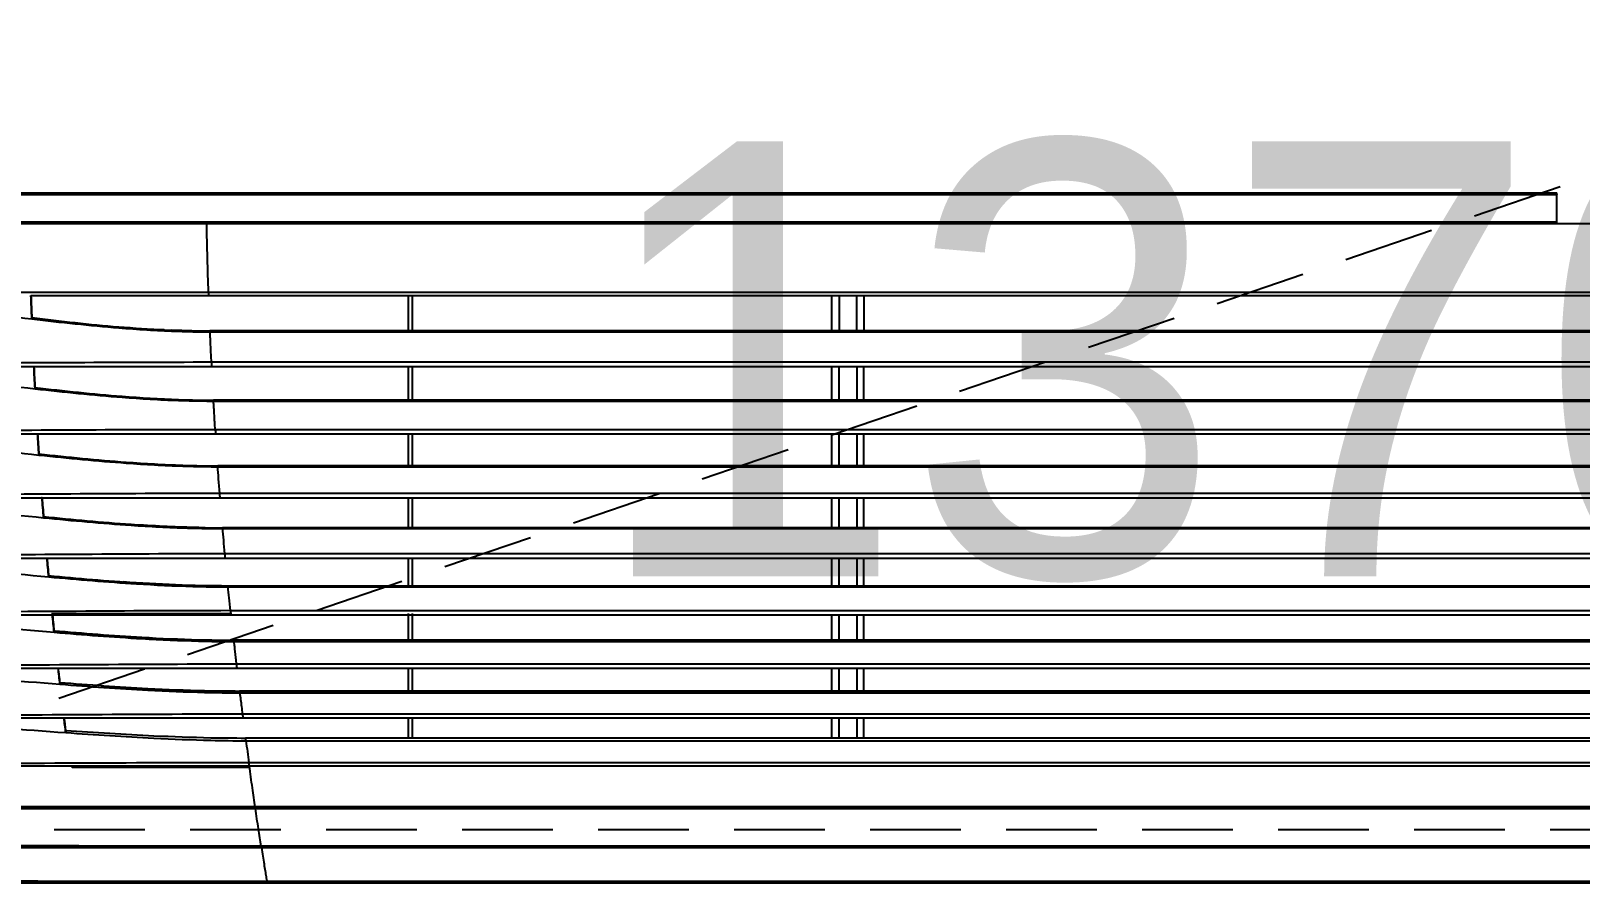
# Model space of a CAD drawing. Header units: inches. Extents: x -63256 to 33689, y -34490 to 100230.
# Drawn here: x -22135.7 to -21708.3, y 2323.6 to 2558.6 of the extents above; entities that cross this region are included whole.
import ezdxf

# ---------------------------------------------------------------- set-up
doc = ezdxf.new("R2010")
doc.units = ezdxf.units.IN
doc.header["$LTSCALE"] = 100
doc.header["$MEASUREMENT"] = 0
doc.linetypes.add('HIDDEN', pattern=[0.375, 0.25, -0.125])
doc.layers.add('3.기호.계단선', color=30, linetype='Continuous')
doc.styles.add('코레일둥고', font='')
doc.styles.get('코레일둥고').set_extended_font_data('Korail Round Gothic Medium')

# ---------------------------------------------------------------- blocks, each defined once
blk = doc.blocks.new('acrjtlf')
at = {"color": 1, "linetype": 'HIDDEN'}
blk.add_line((1570010.6, 1745562.22), (1571303.38, 1746002.87), dxfattribs=at)
at = {"color": 8}
for p, q in [((1570530.2, 1745729.74), (1570530.2, 1745729.7)), ((1571156.08, 1745729.39), (1570157.9, 1745729.39)), ((1571155.57, 1745710.39), (1570158.41, 1745710.39)), ((1570158.41, 1745709.61), (1571155.57, 1745709.61)), ((1570213.55, 1745699.8), (1570213.55, 1745709.61)), ((1570214.53, 1745709.61), (1570214.53, 1745699.8)), ((1570330.32, 1745699.8), (1570330.32, 1745709.61)), ((1570332.28, 1745709.61), (1570332.28, 1745699.8)), ((1570337.18, 1745699.8), (1570337.18, 1745709.61)), ((1570339.13, 1745709.61), (1570339.13, 1745699.8)), ((1571155.17, 1745699.8), (1570158.81, 1745699.8)), ((1570158.82, 1745699.55), (1571155.16, 1745699.55)), ((1571154.77, 1745691.16), (1570159.21, 1745691.16)), ((1570159.27, 1745690.02), (1571154.71, 1745690.02)), ((1570213.55, 1745680.71), (1570213.55, 1745690.02)), ((1570214.53, 1745690.02), (1570214.53, 1745680.71)), ((1570330.32, 1745680.71), (1570330.32, 1745690.02)), ((1570332.28, 1745680.71), (1570332.28, 1745690.02)), ((1570337.18, 1745690.02), (1570337.18, 1745680.71)), ((1570339.13, 1745680.71), (1570339.13, 1745690.02)), ((1571154.21, 1745680.71), (1570159.77, 1745680.71)), ((1570159.78, 1745680.47), (1571154.2, 1745680.47)), ((1571153.72, 1745672.58), (1570160.26, 1745672.58)), ((1570160.34, 1745671.42), (1571153.64, 1745671.42)), ((1570213.55, 1745662.61), (1570213.55, 1745671.42)), ((1570214.53, 1745671.42), (1570214.53, 1745662.61)), ((1570330.32, 1745662.61), (1570330.32, 1745671.42)), ((1570332.28, 1745662.61), (1570332.28, 1745671.42)), ((1570337.18, 1745671.42), (1570337.18, 1745662.61)), ((1570339.13, 1745662.61), (1570339.13, 1745671.42)), ((1571153.04, 1745662.61), (1570160.94, 1745662.61)), ((1570160.96, 1745662.37), (1571153.02, 1745662.37)), ((1571152.47, 1745654.98), (1570161.51, 1745654.98)), ((1570161.61, 1745653.79), (1571152.37, 1745653.79)), ((1570213.55, 1745645.52), (1570213.55, 1745653.79)), ((1570214.53, 1745653.79), (1570214.53, 1745645.52)), ((1570330.32, 1745645.52), (1570330.32, 1745653.79)), ((1570332.28, 1745645.52), (1570332.28, 1745653.79)), ((1570337.18, 1745653.79), (1570337.18, 1745645.52)), ((1570339.13, 1745645.52), (1570339.13, 1745653.79)), ((1571151.69, 1745645.52), (1570162.29, 1745645.52)), ((1570162.31, 1745645.29), (1571151.67, 1745645.29)), ((1571151.06, 1745638.33), (1570162.93, 1745638.33)), ((1570163.03, 1745637.14), (1571150.95, 1745637.14)), ((1570213.55, 1745629.46), (1570213.55, 1745637.15)), ((1570214.53, 1745637.15), (1570214.53, 1745629.46)), ((1570330.32, 1745629.46), (1570330.32, 1745637.14)), ((1570332.28, 1745629.46), (1570332.28, 1745637.14)), ((1570337.18, 1745637.14), (1570337.18, 1745629.46)), ((1570339.13, 1745629.46), (1570339.13, 1745637.14)), ((1571150.21, 1745629.46), (1570163.77, 1745629.46)), ((1570163.79, 1745629.19), (1571150.19, 1745629.19)), ((1571149.52, 1745622.65), (1570164.46, 1745622.65)), ((1570115.33, 1745621.84), (1570164.54, 1745621.84)), ((1570164.58, 1745621.48), (1571149.4, 1745621.48)), ((1570213.55, 1745614.52), (1570213.55, 1745621.84)), ((1570214.53, 1745621.84), (1570214.53, 1745614.52)), ((1570330.32, 1745614.52), (1570330.32, 1745621.48)), ((1570332.28, 1745614.52), (1570332.28, 1745621.48)), ((1570337.18, 1745621.48), (1570337.18, 1745614.52)), ((1570339.13, 1745614.52), (1570339.13, 1745621.48)), ((1571148.65, 1745614.52), (1570165.33, 1745614.52)), ((1570165.38, 1745614.12), (1571148.61, 1745614.12)), ((1571147.9, 1745607.89), (1570166.08, 1745607.89)), ((1570166.21, 1745606.79), (1571147.77, 1745606.79)), ((1570213.55, 1745600.5), (1570213.55, 1745606.79)), ((1570214.53, 1745606.79), (1570214.53, 1745600.5)), ((1570330.32, 1745600.5), (1570330.32, 1745606.79)), ((1570332.28, 1745600.5), (1570332.28, 1745606.79)), ((1570337.18, 1745606.79), (1570337.18, 1745600.5)), ((1570339.13, 1745600.5), (1570339.13, 1745606.79)), ((1571147.02, 1745600.5), (1570166.96, 1745600.5)), ((1570167.03, 1745599.97), (1571146.95, 1745599.97)), ((1571146.22, 1745594.11), (1570167.76, 1745594.11)), ((1570167.89, 1745593.08), (1571146.09, 1745593.08)), ((1570213.55, 1745587.53), (1570213.55, 1745593.08)), ((1570214.53, 1745593.08), (1570214.53, 1745587.53)), ((1570330.32, 1745587.53), (1570330.32, 1745593.08)), ((1570332.28, 1745587.53), (1570332.28, 1745593.08)), ((1570337.18, 1745593.08), (1570337.18, 1745587.53)), ((1570339.13, 1745587.53), (1570339.13, 1745593.08)), ((1571145.37, 1745587.53), (1570168.61, 1745587.53)), ((1570168.72, 1745586.75), (1571145.27, 1745586.75)), ((1571144.45, 1745580.72), (1570169.53, 1745580.72)), ((1570169.65, 1745579.86), (1571144.33, 1745579.86)), ((1571142.7, 1745568.52), (1570171.28, 1745568.52)), ((1570171.34, 1745568.11), (1571142.64, 1745568.11)), ((1571141.05, 1745557.71), (1570172.93, 1745557.71)), ((1570172.99, 1745557.34), (1571140.99, 1745557.34)), ((1571139.48, 1745547.94), (1570174.5, 1745547.94)), ((1570174.5, 1745547.55), (1571139.48, 1745547.55))]:
    blk.add_line(p, q, dxfattribs=at)
at = {"color": 1, "linetype": 'HIDDEN'}
blk.add_lwpolyline([(1571303.38, 1746002.87), (1571303.38, 1745562.22), (1570010.6, 1745562.22), (1570010.6, 1746002.87)], close=True, dxfattribs=at)
at = {"color": 8}
blk.add_ellipse((1570132.94, 1745579.52), major_axis=(0, -0.294), ratio=0.01277, start_param=3.141593, end_param=4.999235, dxfattribs=at)
for points, knots in [([(1569972.37, 1745737.46), (1569977.18, 1745737.46), (1569982.02, 1745737.46), (1569991.69, 1745737.46), (1569996.54, 1745737.46), (1570011.09, 1745737.46), (1570020.82, 1745737.46), (1570050.06, 1745737.46), (1570069.62, 1745737.46), (1570108.75, 1745737.46), (1570128.32, 1745737.46), (1570167.47, 1745737.46), (1570187.04, 1745737.46), (1570284.89, 1745737.46), (1570363.18, 1745737.46), (1570530.2, 1745737.46)], [0, 0, 0, 0, 0.03125, 0.03125, 0.0625, 0.0625, 0.125, 0.125, 0.25, 0.25, 0.375, 0.375, 0.5, 0.5, 1, 1, 1, 1]), ([(1570530.2, 1745737.32), (1570363.19, 1745737.32), (1570284.92, 1745737.32), (1570187.08, 1745737.32), (1570167.51, 1745737.32), (1570128.37, 1745737.32), (1570108.8, 1745737.32), (1570069.68, 1745737.32), (1570050.13, 1745737.32), (1570020.89, 1745737.32), (1570011.15, 1745737.32), (1569996.59, 1745737.32), (1569991.73, 1745737.32), (1569982.06, 1745737.32), (1569977.21, 1745737.32), (1569972.42, 1745737.32)], [0, 0, 0, 0, 0.5, 0.5, 0.625, 0.625, 0.75, 0.75, 0.875, 0.875, 0.9375, 0.9375, 0.96875, 0.96875, 1, 1, 1, 1]), ([(1569972.5, 1745737.91), (1569976.29, 1745737.87), (1569980.11, 1745737.92), (1569987.75, 1745737.92), (1569991.58, 1745737.92), (1570003.08, 1745737.92), (1570010.77, 1745737.92), (1570033.87, 1745737.92), (1570049.31, 1745737.92), (1570080.21, 1745737.92), (1570095.69, 1745737.92), (1570126.63, 1745737.92), (1570142.11, 1745737.91), (1570157.58, 1745737.92)], [0, 0, 0, 0, 0.0625, 0.0625, 0.125, 0.125, 0.25, 0.25, 0.5, 0.5, 0.75, 0.75, 1, 1, 1, 1]), ([(1570156.6, 1745737.52), (1570153.69, 1745737.52), (1570150.78, 1745737.52), (1570128.3, 1745737.52), (1570108.72, 1745737.52), (1570069.59, 1745737.52), (1570050.03, 1745737.52), (1570020.79, 1745737.52), (1570011.06, 1745737.52), (1569996.51, 1745737.52), (1569991.66, 1745737.52), (1569982.19, 1745737.52), (1569977.56, 1745737.52), (1569972.96, 1745737.52)], [0, 0, 0, 0, 0.047401, 0.047401, 0.366063, 0.366063, 0.684724, 0.684724, 0.844055, 0.844055, 0.92372, 0.92372, 1, 1, 1, 1]), ([(1570156.6, 1745737.52), (1570173.29, 1745737.52), (1570189.98, 1745737.52), (1570284.93, 1745737.52), (1570363.2, 1745737.52), (1570530.2, 1745737.52)], [0, 0, 0, 0, 0.175746, 0.175746, 1, 1, 1, 1]), ([(1570157.58, 1745737.92), (1570161.4, 1745737.92), (1570165.23, 1745737.92), (1570176.71, 1745737.92), (1570184.36, 1745737.92), (1570199.67, 1745737.92), (1570207.33, 1745737.92), (1570230.29, 1745737.92), (1570245.6, 1745737.92), (1570268.56, 1745737.92), (1570276.21, 1745737.92), (1570291.52, 1745737.92), (1570299.17, 1745737.92), (1570322.13, 1745737.92), (1570337.44, 1745737.92), (1570360.4, 1745737.92), (1570368.06, 1745737.92), (1570383.37, 1745737.92), (1570391.02, 1745737.92), (1570412.94, 1745737.92), (1570515.93, 1745737.92), (1570530.2, 1745737.92)], [0, 0, 0, 0, 0.040442, 0.040442, 0.121325, 0.121325, 0.202208, 0.202208, 0.363975, 0.363975, 0.444859, 0.444859, 0.525742, 0.525742, 0.687509, 0.687509, 0.768392, 0.768392, 0.849276, 0.849276, 1, 1, 1, 1]), ([(1569972.52, 1745729.93), (1569977.32, 1745729.93), (1569982.16, 1745729.93), (1569991.84, 1745729.93), (1569996.69, 1745729.93), (1570011.26, 1745729.93), (1570020.99, 1745729.93), (1570050.24, 1745729.93), (1570069.79, 1745729.93), (1570108.88, 1745729.93), (1570128.44, 1745729.93), (1570167.57, 1745729.93), (1570187.14, 1745729.93), (1570284.95, 1745729.93), (1570363.21, 1745729.93), (1570530.2, 1745729.93)], [0, 0, 0, 0, 0.03125, 0.03125, 0.0625, 0.0625, 0.125, 0.125, 0.25, 0.25, 0.375, 0.375, 0.5, 0.5, 1, 1, 1, 1]), ([(1570530.2, 1745729.74), (1570363.21, 1745729.74), (1570284.96, 1745729.74), (1570187.15, 1745729.74), (1570167.59, 1745729.74), (1570128.47, 1745729.74), (1570108.9, 1745729.74), (1570069.8, 1745729.74), (1570050.25, 1745729.74), (1570021.02, 1745729.74), (1570011.29, 1745729.74), (1569996.72, 1745729.74), (1569991.87, 1745729.74), (1569982.19, 1745729.74), (1569977.35, 1745729.74), (1569972.56, 1745729.74)], [0, 0, 0, 0, 0.5, 0.5, 0.625, 0.625, 0.75, 0.75, 0.875, 0.875, 0.9375, 0.9375, 0.96875, 0.96875, 1, 1, 1, 1]), ([(1569974.27, 1745729.7), (1569979.06, 1745729.7), (1569983.89, 1745729.7), (1569993.53, 1745729.7), (1569998.36, 1745729.7), (1570012.87, 1745729.7), (1570022.56, 1745729.7), (1570051.7, 1745729.7), (1570071.18, 1745729.7), (1570110.11, 1745729.7), (1570129.59, 1745729.7), (1570168.55, 1745729.7), (1570188.03, 1745729.7), (1570285.43, 1745729.7), (1570363.35, 1745729.7), (1570530, 1745729.7)], [0, 0, 0, 0, 0.03125, 0.03125, 0.0625, 0.0625, 0.125, 0.125, 0.25, 0.25, 0.375, 0.375, 0.5, 0.5, 1, 1, 1, 1]), ([(1570157.91, 1745729.39), (1570155.23, 1745729.39), (1570152.55, 1745729.39), (1570139.59, 1745729.39), (1570129.3, 1745729.39), (1570112.4, 1745729.39), (1570105.78, 1745729.39), (1570092.56, 1745729.39), (1570085.95, 1745729.39), (1570079.34, 1745729.39)], [0, 0, 0, 0, 0.1022, 0.1022, 0.494985, 0.494985, 0.747578, 0.747578, 1, 1, 1, 1]), ([(1570158.41, 1745710.39), (1570145.23, 1745710.39), (1570132.05, 1745710.39), (1570105.69, 1745710.39), (1570092.52, 1745710.39), (1570079.34, 1745710.39)], [0, 0, 0, 0, 0.5, 0.5, 1, 1, 1, 1]), ([(1570109.67, 1745703.39), (1570109.67, 1745703.43), (1570109.67, 1745703.45), (1570109.67, 1745703.47), (1570109.67, 1745703.48), (1570109.67, 1745703.48)], [0, 0, 0, 0, 0.64921, 0.64921, 1, 1, 1, 1]), ([(1570109.67, 1745703.48), (1570117.64, 1745702.51), (1570125.63, 1745701.61), (1570138.82, 1745700.51), (1570143.99, 1745700.18), (1570151.78, 1745699.89), (1570154.37, 1745699.83), (1570157.58, 1745699.81), (1570158.2, 1745699.8), (1570158.81, 1745699.8)], [0, 0, 0, 0, 0.489588, 0.489588, 0.804968, 0.804968, 0.962658, 0.962658, 1, 1, 1, 1]), ([(1570109.68, 1745703.14), (1570117.66, 1745702.19), (1570125.64, 1745701.32), (1570138.83, 1745700.26), (1570144, 1745699.93), (1570151.78, 1745699.65), (1570154.38, 1745699.59), (1570157.59, 1745699.56), (1570158.21, 1745699.55), (1570158.82, 1745699.55)], [0, 0, 0, 0, 0.48935, 0.48935, 0.804749, 0.804749, 0.962448, 0.962448, 1, 1, 1, 1]), ([(1570159.21, 1745691.16), (1570159.14, 1745692.66), (1570158.99, 1745695.74), (1570158.88, 1745698.34), (1570158.82, 1745699.55)], [0, 0, 0, 0, 0.460844, 1, 1, 1, 1]), ([(1570159.21, 1745691.16), (1570145.9, 1745691.16), (1570132.58, 1745691.1), (1570105.96, 1745690.97), (1570092.64, 1745690.9), (1570079.34, 1745690.86)], [0, 0, 0, 0, 0.5, 0.5, 1, 1, 1, 1]), ([(1570159.21, 1745691.15), (1570159.22, 1745691.03), (1570159.23, 1745690.77), (1570159.25, 1745690.38), (1570159.26, 1745690.08), (1570159.26, 1745690.04), (1570159.27, 1745690.02)], [0, 0, 0, 0, 0.250014, 0.500034, 0.750029, 1, 1, 1, 1]), ([(1570110.54, 1745684.2), (1570118.54, 1745683.28), (1570126.54, 1745682.43), (1570139.75, 1745681.39), (1570144.93, 1745681.07), (1570152.73, 1745680.8), (1570155.32, 1745680.74), (1570158.54, 1745680.72), (1570159.15, 1745680.71), (1570159.77, 1745680.71)], [0, 0, 0, 0, 0.489674, 0.489674, 0.805044, 0.805044, 0.962728, 0.962728, 1, 1, 1, 1]), ([(1570110.56, 1745683.87), (1570110.56, 1745683.88), (1570110.56, 1745683.89), (1570110.56, 1745683.92), (1570110.56, 1745683.93), (1570110.56, 1745683.95)], [0, 0, 0, 0, 0.330714, 0.330714, 1, 1, 1, 1]), ([(1570110.56, 1745683.87), (1570118.55, 1745682.97), (1570126.56, 1745682.14), (1570139.76, 1745681.14), (1570144.94, 1745680.83), (1570152.73, 1745680.56), (1570155.33, 1745680.5), (1570158.54, 1745680.48), (1570159.16, 1745680.47), (1570159.78, 1745680.47)], [0, 0, 0, 0, 0.489359, 0.489359, 0.804752, 0.804752, 0.962449, 0.962449, 1, 1, 1, 1]), ([(1570160.26, 1745672.58), (1570160.17, 1745673.98), (1570159.99, 1745676.87), (1570159.85, 1745679.31), (1570159.78, 1745680.47)], [0, 0, 0, 0, 0.456557, 1, 1, 1, 1]), ([(1570160.26, 1745672.58), (1570146.77, 1745672.58), (1570133.28, 1745672.51), (1570106.31, 1745672.37), (1570092.82, 1745672.3), (1570079.34, 1745672.25)], [0, 0, 0, 0, 0.5, 0.5, 1, 1, 1, 1]), ([(1570160.26, 1745672.58), (1570160.27, 1745672.45), (1570160.29, 1745672.2), (1570160.31, 1745671.79), (1570160.33, 1745671.48), (1570160.34, 1745671.44), (1570160.34, 1745671.42)], [0, 0, 0, 0, 0.249929, 0.499996, 0.749769, 1, 1, 1, 1]), ([(1570111.63, 1745665.91), (1570119.65, 1745665.04), (1570127.67, 1745664.23), (1570140.9, 1745663.24), (1570146.09, 1745662.94), (1570153.89, 1745662.68), (1570156.5, 1745662.63), (1570159.71, 1745662.61), (1570160.33, 1745662.61), (1570160.94, 1745662.6)], [0, 0, 0, 0, 0.489761, 0.489761, 0.805115, 0.805115, 0.962792, 0.962792, 1, 1, 1, 1]), ([(1570111.65, 1745665.67), (1570111.65, 1745665.65), (1570111.65, 1745665.63), (1570111.66, 1745665.6), (1570111.66, 1745665.6), (1570111.66, 1745665.59)], [0, 0, 0, 0, 0.680041, 0.680041, 1, 1, 1, 1]), ([(1570111.65, 1745665.58), (1570119.67, 1745664.73), (1570127.69, 1745663.95), (1570140.91, 1745663), (1570146.1, 1745662.71), (1570153.9, 1745662.46), (1570156.5, 1745662.4), (1570159.72, 1745662.37), (1570160.34, 1745662.37), (1570160.96, 1745662.37)], [0, 0, 0, 0, 0.489376, 0.489376, 0.804759, 0.804759, 0.96245, 0.96245, 1, 1, 1, 1]), ([(1570161.51, 1745654.98), (1570147.82, 1745654.98), (1570134.12, 1745654.91), (1570106.72, 1745654.75), (1570093.03, 1745654.67), (1570079.34, 1745654.62)], [0, 0, 0, 0, 0.5, 0.5, 1, 1, 1, 1]), ([(1570161.6, 1745653.87), (1570161.6, 1745653.93), (1570161.59, 1745654.04), (1570161.56, 1745654.34), (1570161.54, 1745654.68), (1570161.52, 1745654.88), (1570161.51, 1745654.98)], [0, 0, 0, 0, 0.254278, 0.499522, 0.749842, 1, 1, 1, 1]), ([(1570161.6, 1745653.87), (1570161.6, 1745653.84), (1570161.61, 1745653.8), (1570161.61, 1745653.79), (1570161.61, 1745653.79)], [0, 0, 0, 0, 0.504273, 1, 1, 1, 1]), ([(1570112.9, 1745648.62), (1570120.94, 1745647.81), (1570128.97, 1745647.05), (1570142.23, 1745646.12), (1570147.43, 1745645.84), (1570155.24, 1745645.6), (1570157.84, 1745645.55), (1570161.06, 1745645.53), (1570161.67, 1745645.52), (1570162.29, 1745645.52)], [0, 0, 0, 0, 0.489855, 0.489855, 0.805193, 0.805193, 0.962862, 0.962862, 1, 1, 1, 1]), ([(1570112.93, 1745648.3), (1570120.96, 1745647.5), (1570128.99, 1745646.77), (1570142.24, 1745645.88), (1570147.44, 1745645.61), (1570155.24, 1745645.37), (1570157.84, 1745645.32), (1570161.07, 1745645.29), (1570161.69, 1745645.29), (1570162.31, 1745645.28)], [0, 0, 0, 0, 0.489392, 0.489392, 0.804765, 0.804765, 0.962452, 0.962452, 1, 1, 1, 1]), ([(1570162.93, 1745638.33), (1570148.99, 1745638.33), (1570135.06, 1745638.25), (1570107.19, 1745638.08), (1570093.26, 1745638), (1570079.34, 1745637.95)], [0, 0, 0, 0, 0.5, 0.5, 1, 1, 1, 1]), ([(1570163.03, 1745637.17), (1570163.03, 1745637.21), (1570163.02, 1745637.3), (1570162.99, 1745637.61), (1570162.96, 1745637.99), (1570162.94, 1745638.22), (1570162.93, 1745638.33)], [0, 0, 0, 0, 0.232529, 0.49982, 0.749588, 1, 1, 1, 1]), ([(1570079.34, 1745635.32), (1570079.48, 1745635.31), (1570091.17, 1745634.31), (1570102.82, 1745633.06), (1570114.34, 1745631.99)], [0, 0, 0, 0, 0.011752, 1, 1, 1, 1]), ([(1570114.31, 1745632.34), (1570122.36, 1745631.58), (1570130.42, 1745630.87), (1570143.69, 1745630.01), (1570148.9, 1745629.75), (1570157.33, 1745629.51), (1570160.55, 1745629.48), (1570163.77, 1745629.47)], [0, 0, 0, 0, 0.489986, 0.489986, 0.805318, 0.805318, 1, 1, 1, 1]), ([(1570114.34, 1745631.99), (1570122.38, 1745631.25), (1570130.43, 1745630.57), (1570143.7, 1745629.74), (1570148.9, 1745629.49), (1570157.34, 1745629.25), (1570160.57, 1745629.21), (1570163.79, 1745629.2)], [0, 0, 0, 0, 0.489398, 0.489398, 0.804775, 0.804775, 1, 1, 1, 1]), ([(1570164.46, 1745622.66), (1570150.27, 1745622.66), (1570136.08, 1745622.57), (1570107.7, 1745622.38), (1570093.51, 1745622.3), (1570079.34, 1745622.25)], [0, 0, 0, 0, 0.5, 0.5, 1, 1, 1, 1]), ([(1570164.46, 1745622.65), (1570164.47, 1745622.58), (1570164.47, 1745622.49), (1570164.49, 1745622.32), (1570164.5, 1745622.23), (1570164.52, 1745622.06), (1570164.53, 1745621.97), (1570164.55, 1745621.81), (1570164.55, 1745621.74), (1570164.57, 1745621.62), (1570164.57, 1745621.57), (1570164.58, 1745621.51), (1570164.58, 1745621.48), (1570164.58, 1745621.48), (1570164.58, 1745621.48), (1570164.58, 1745621.48)], [0, 0, 0, 0, 0.161779, 0.161779, 0.323539, 0.323539, 0.485543, 0.485543, 0.647325, 0.647325, 0.808403, 0.808403, 0.968605, 0.968605, 1, 1, 1, 1]), ([(1570079.34, 1745619.9), (1570079.96, 1745619.85), (1570092.15, 1745618.89), (1570104.3, 1745617.69), (1570115.85, 1745616.71)], [0, 0, 0, 0, 0.050839, 1, 1, 1, 1]), ([(1570115.85, 1745616.71), (1570115.84, 1745616.78), (1570115.84, 1745616.85), (1570115.83, 1745616.96), (1570115.82, 1745617.01), (1570115.81, 1745617.09), (1570115.81, 1745617.11), (1570115.81, 1745617.13), (1570115.81, 1745617.13), (1570115.81, 1745617.13)], [0, 0, 0, 0, 0.292408, 0.292408, 0.584321, 0.584321, 0.875326, 0.875326, 1, 1, 1, 1]), ([(1570115.81, 1745617.13), (1570123.88, 1745616.44), (1570131.96, 1745615.8), (1570145.26, 1745615.02), (1570150.47, 1745614.79), (1570158.9, 1745614.57), (1570162.12, 1745614.54), (1570165.33, 1745614.53)], [0, 0, 0, 0, 0.490319, 0.490319, 0.805668, 0.805668, 1, 1, 1, 1]), ([(1570115.85, 1745616.71), (1570123.91, 1745616.02), (1570131.97, 1745615.4), (1570145.26, 1745614.64), (1570150.47, 1745614.41), (1570158.91, 1745614.18), (1570162.15, 1745614.15), (1570165.37, 1745614.13)], [0, 0, 0, 0, 0.48933, 0.48933, 0.804745, 0.804745, 1, 1, 1, 1]), ([(1570165.33, 1745614.52), (1570165.33, 1745614.51), (1570165.34, 1745614.47), (1570165.36, 1745614.24), (1570165.38, 1745614.12)], [0, 0, 0, 0, 0.483788, 1, 1, 1, 1]), ([(1570165.38, 1745614.12), (1570165.43, 1745613.66), (1570165.53, 1745612.74), (1570165.7, 1745611.23), (1570165.88, 1745609.61), (1570166.02, 1745608.47), (1570166.08, 1745607.89)], [0, 0, 0, 0, 0.241051, 0.488063, 0.741044, 1, 1, 1, 1]), ([(1570166.08, 1745607.89), (1570151.62, 1745607.89), (1570137.16, 1745607.79), (1570108.24, 1745607.62), (1570093.79, 1745607.55), (1570079.34, 1745607.51)], [0, 0, 0, 0, 0.5, 0.5, 1, 1, 1, 1]), ([(1570166.08, 1745607.89), (1570166.1, 1745607.76), (1570166.13, 1745607.51), (1570166.17, 1745607.12), (1570166.2, 1745606.84), (1570166.21, 1745606.81), (1570166.21, 1745606.79)], [0, 0, 0, 0, 0.250088, 0.4998, 0.761612, 1, 1, 1, 1]), ([(1570079.34, 1745605.42), (1570080.47, 1745605.34), (1570093.18, 1745604.43), (1570105.87, 1745603.28), (1570117.43, 1745602.37)], [0, 0, 0, 0, 0.088816, 1, 1, 1, 1]), ([(1570117.43, 1745602.37), (1570117.42, 1745602.45), (1570117.42, 1745602.52), (1570117.4, 1745602.64), (1570117.4, 1745602.7), (1570117.39, 1745602.79), (1570117.38, 1745602.82), (1570117.38, 1745602.84), (1570117.38, 1745602.85), (1570117.38, 1745602.86), (1570117.38, 1745602.86), (1570117.38, 1745602.86)], [0, 0, 0, 0, 0.27156, 0.27156, 0.542657, 0.542657, 0.808337, 0.808337, 0.89096, 0.89096, 1, 1, 1, 1]), ([(1570117.38, 1745602.86), (1570125.47, 1745602.23), (1570133.56, 1745601.65), (1570146.89, 1745600.95), (1570152.1, 1745600.74), (1570160.54, 1745600.54), (1570163.75, 1745600.51), (1570166.96, 1745600.5)], [0, 0, 0, 0, 0.490691, 0.490691, 0.806056, 0.806056, 1, 1, 1, 1]), ([(1570117.43, 1745602.37), (1570125.5, 1745601.74), (1570133.58, 1745601.16), (1570146.89, 1745600.46), (1570152.1, 1745600.25), (1570160.56, 1745600.04), (1570163.79, 1745600), (1570167.03, 1745599.97)], [0, 0, 0, 0, 0.489343, 0.489343, 0.804748, 0.804748, 1, 1, 1, 1]), ([(1570166.96, 1745600.5), (1570166.97, 1745600.47), (1570166.97, 1745600.42), (1570167.01, 1745600.13), (1570167.03, 1745599.97)], [0, 0, 0, 0, 0.477722, 1, 1, 1, 1]), ([(1570167.03, 1745599.97), (1570167.1, 1745599.38), (1570167.25, 1745598.17), (1570167.49, 1745596.21), (1570167.67, 1745594.82), (1570167.76, 1745594.11)], [0, 0, 0, 0, 0.320565, 0.653894, 1, 1, 1, 1]), ([(1570167.76, 1745594.11), (1570153.02, 1745594.11), (1570138.28, 1745594.01), (1570108.8, 1745593.85), (1570094.07, 1745593.78), (1570079.34, 1745593.75)], [0, 0, 0, 0, 0.5, 0.5, 1, 1, 1, 1]), ([(1570167.76, 1745594.11), (1570167.78, 1745593.98), (1570167.81, 1745593.74), (1570167.85, 1745593.38), (1570167.88, 1745593.13), (1570167.89, 1745593.1), (1570167.89, 1745593.08)], [0, 0, 0, 0, 0.25007, 0.499602, 0.760386, 1, 1, 1, 1]), ([(1570079.34, 1745591.91), (1570081, 1745591.81), (1570094.24, 1745590.95), (1570107.47, 1745589.86), (1570119.05, 1745589.03)], [0, 0, 0, 0, 0.124687, 1, 1, 1, 1]), ([(1570118.98, 1745589.61), (1570118.98, 1745589.61), (1570118.98, 1745589.6), (1570118.99, 1745589.55), (1570118.99, 1745589.51), (1570119, 1745589.42), (1570119.01, 1745589.36), (1570119.02, 1745589.23), (1570119.03, 1745589.16), (1570119.04, 1745589.07), (1570119.05, 1745589.05), (1570119.05, 1745589.03)], [0, 0, 0, 0, 0.231752, 0.231752, 0.464199, 0.464199, 0.698225, 0.698225, 0.936242, 0.936242, 1, 1, 1, 1]), ([(1570118.98, 1745589.61), (1570127.09, 1745589.06), (1570135.21, 1745588.55), (1570148.56, 1745587.93), (1570153.78, 1745587.74), (1570162.21, 1745587.56), (1570165.41, 1745587.54), (1570168.61, 1745587.53)], [0, 0, 0, 0, 0.491378, 0.491378, 0.806794, 0.806794, 1, 1, 1, 1]), ([(1570119.05, 1745589.03), (1570127.13, 1745588.44), (1570135.22, 1745587.9), (1570148.55, 1745587.25), (1570153.77, 1745587.04), (1570162.24, 1745586.83), (1570165.48, 1745586.79), (1570168.72, 1745586.76)], [0, 0, 0, 0, 0.489397, 0.489397, 0.804764, 0.804764, 1, 1, 1, 1]), ([(1570168.72, 1745586.76), (1570168.69, 1745586.92), (1570168.66, 1745587.23), (1570168.62, 1745587.49), (1570168.62, 1745587.52), (1570168.61, 1745587.53)], [0, 0, 0, 0, 0.381964, 0.724082, 1, 1, 1, 1]), ([(1570169.53, 1745580.72), (1570154.5, 1745580.72), (1570139.47, 1745580.65), (1570109.4, 1745580.53), (1570094.37, 1745580.49), (1570079.34, 1745580.47)], [0, 0, 0, 0, 0.5, 0.5, 1, 1, 1, 1]), ([(1570169.65, 1745579.86), (1570169.65, 1745579.87), (1570169.65, 1745579.88), (1570169.62, 1745580.04), (1570169.59, 1745580.33), (1570169.55, 1745580.58), (1570169.53, 1745580.72)], [0, 0, 0, 0, 0.189042, 0.418713, 0.689069, 1, 1, 1, 1]), ([(1570171.28, 1745568.52), (1570171.03, 1745570.18), (1570170.49, 1745573.87), (1570169.94, 1745577.82), (1570169.65, 1745579.86)], [0, 0, 0, 0, 0.480123, 1, 1, 1, 1]), ([(1570120.81, 1745579.43), (1570120.81, 1745579.47), (1570120.81, 1745579.5), (1570120.81, 1745579.57), (1570120.81, 1745579.6), (1570120.81, 1745579.66), (1570120.81, 1745579.69), (1570120.81, 1745579.74), (1570120.81, 1745579.76), (1570120.81, 1745579.79), (1570120.81, 1745579.8), (1570120.81, 1745579.81), (1570120.81, 1745579.81), (1570120.81, 1745579.81)], [0, 0, 0, 0, 0.181942, 0.181942, 0.363884, 0.363884, 0.545829, 0.545829, 0.727793, 0.727793, 0.909786, 0.909786, 1, 1, 1, 1]), ([(1570132.94, 1745579.43), (1570132.74, 1745579.43), (1570132.55, 1745579.43), (1570131.57, 1745579.43), (1570130.78, 1745579.43), (1570126.94, 1745579.43), (1570123.88, 1745579.43), (1570120.81, 1745579.43)], [0, 0, 0, 0, 0.048447, 0.048447, 0.242234, 0.242234, 1, 1, 1, 1]), ([(1570132.94, 1745579.81), (1570133.53, 1745579.81), (1570134.12, 1745579.81), (1570137.05, 1745579.81), (1570139.4, 1745579.81), (1570151.01, 1745579.81), (1570160.26, 1745579.81), (1570169.52, 1745579.81)], [0, 0, 0, 0, 0.048191, 0.048191, 0.240955, 0.240955, 1, 1, 1, 1]), ([(1570169.52, 1745579.43), (1570169.52, 1745579.43), (1570169.52, 1745579.43), (1570160.26, 1745579.43), (1570151.01, 1745579.43), (1570139.4, 1745579.43), (1570137.05, 1745579.43), (1570134.11, 1745579.43), (1570133.53, 1745579.43), (1570132.94, 1745579.43)], [0, 0, 0, 0, 0.000002, 0.000002, 0.759042, 0.759042, 0.951808, 0.951808, 1, 1, 1, 1]), ([(1570171.28, 1745568.52), (1570161.48, 1745568.52), (1570151.68, 1745568.53), (1570131.91, 1745568.55), (1570121.95, 1745568.56), (1570101.79, 1745568.6), (1570091.6, 1745568.62), (1570080.72, 1745568.64), (1570080.03, 1745568.64), (1570079.35, 1745568.64)], [0, 0, 0, 0, 0.319811, 0.319811, 0.644923, 0.644923, 0.97758, 0.97758, 1, 1, 1, 1]), ([(1570079.35, 1745568.11), (1570080.04, 1745568.11), (1570080.73, 1745568.11), (1570091.62, 1745568.11), (1570101.81, 1745568.11), (1570121.96, 1745568.11), (1570131.92, 1745568.11), (1570151.7, 1745568.11), (1570161.52, 1745568.11), (1570171.34, 1745568.11)], [0, 0, 0, 0, 0.022631, 0.022631, 0.354983, 0.354983, 0.679805, 0.679805, 1, 1, 1, 1]), ([(1570171.28, 1745568.52), (1570171.3, 1745568.4), (1570171.33, 1745568.17), (1570171.34, 1745568.13), (1570171.34, 1745568.11)], [0, 0, 0, 0, 0.499705, 1, 1, 1, 1]), ([(1570172.93, 1745557.71), (1570172.69, 1745559.21), (1570172.17, 1745562.57), (1570171.62, 1745566.2), (1570171.34, 1745568.11)], [0, 0, 0, 0, 0.480138, 1, 1, 1, 1]), ([(1570172.93, 1745557.71), (1570169.29, 1745557.71), (1570165.66, 1745557.71), (1570145.87, 1745557.72), (1570129.72, 1745557.74), (1570105.49, 1745557.78), (1570097.42, 1745557.79), (1570086.01, 1745557.81), (1570082.68, 1745557.81), (1570079.35, 1745557.82)], [0, 0, 0, 0, 0.116518, 0.116518, 0.634308, 0.634308, 0.893201, 0.893201, 1, 1, 1, 1]), ([(1570079.35, 1745557.34), (1570082.68, 1745557.34), (1570086.02, 1745557.34), (1570097.43, 1745557.34), (1570105.5, 1745557.34), (1570129.72, 1745557.34), (1570145.88, 1745557.34), (1570165.68, 1745557.34), (1570169.33, 1745557.34), (1570172.99, 1745557.34)], [0, 0, 0, 0, 0.106844, 0.106844, 0.365542, 0.365542, 0.882945, 0.882945, 1, 1, 1, 1]), ([(1570172.99, 1745557.34), (1570173.11, 1745556.53), (1570173.36, 1745554.99), (1570173.7, 1745552.85), (1570174, 1745550.97), (1570174.27, 1745549.35), (1570174.43, 1745548.39), (1570174.5, 1745547.94)], [0, 0, 0, 0, 0.23904, 0.458562, 0.658562, 0.839041, 1, 1, 1, 1]), ([(1570174.5, 1745547.94), (1570166.2, 1745547.94), (1570157.9, 1745547.94), (1570133.92, 1745547.97), (1570118.24, 1745548), (1570094.82, 1745548.03), (1570087.09, 1745548.04), (1570079.35, 1745548.05)], [0, 0, 0, 0, 0.261714, 0.261714, 0.756054, 0.756054, 1, 1, 1, 1]), ([(1570079.35, 1745547.55), (1570087.09, 1745547.55), (1570094.82, 1745547.55), (1570118.24, 1745547.55), (1570133.92, 1745547.55), (1570157.9, 1745547.55), (1570166.2, 1745547.55), (1570174.5, 1745547.55)], [0, 0, 0, 0, 0.243953, 0.243953, 0.738293, 0.738293, 1, 1, 1, 1])]:
    blk.add_open_spline(points, degree=3, knots=knots, dxfattribs=at)
for points in [[(1570157.58, 1745737.23), (1570157.58, 1745737.41), (1570157.58, 1745737.66), (1570157.58, 1745737.92)], [(1570530.2, 1745737.23), (1570530.2, 1745737.41), (1570530.2, 1745737.66), (1570530.2, 1745737.92)], [(1570530.2, 1745737.32), (1570530.2, 1745737.42), (1570530.2, 1745737.52), (1570530.2, 1745737.52)], [(1570530.2, 1745737.52), (1570530.2, 1745737.52), (1570530.2, 1745737.49), (1570530.2, 1745737.46)], [(1570530.2, 1745729.93), (1570530.2, 1745732.4), (1570530.2, 1745734.86), (1570530.2, 1745737.32)], [(1570157.91, 1745729.39), (1570157.91, 1745729.49), (1570157.9, 1745729.58), (1570157.9, 1745729.58)], [(1570530.2, 1745729.7), (1570530.13, 1745729.7), (1570530.07, 1745729.7), (1570530, 1745729.7)], [(1570530.2, 1745729.74), (1570530.2, 1745729.74), (1570530.2, 1745729.83), (1570530.2, 1745729.93)], [(1570158.41, 1745710.39), (1570158.19, 1745716.72), (1570158.03, 1745723.05), (1570157.91, 1745729.39)], [(1570109.45, 1745709.61), (1570125.76, 1745709.61), (1570142.09, 1745709.61), (1570158.41, 1745709.61)], [(1570109.68, 1745703.14), (1570109.6, 1745705.3), (1570109.52, 1745707.45), (1570109.45, 1745709.61)], [(1570109.45, 1745709.61), (1570109.53, 1745707.5), (1570109.6, 1745705.4), (1570109.68, 1745703.29)], [(1570158.41, 1745710.39), (1570158.41, 1745709.98), (1570158.41, 1745709.61), (1570158.41, 1745709.61)], [(1570079.34, 1745706.87), (1570089.48, 1745705.71), (1570099.57, 1745704.35), (1570109.68, 1745703.14)], [(1570109.67, 1745703.39), (1570109.68, 1745703.33), (1570109.68, 1745703.24), (1570109.68, 1745703.14)], [(1570146.22, 1745700.08), (1570142.01, 1745700.27), (1570137.81, 1745700.54), (1570133.61, 1745700.88)], [(1570153.76, 1745699.83), (1570151.95, 1745699.87), (1570150.14, 1745699.92), (1570148.33, 1745699.99)], [(1570158.82, 1745699.55), (1570158.82, 1745699.71), (1570158.82, 1745699.8), (1570158.81, 1745699.8)], [(1570079.34, 1745687.5), (1570089.77, 1745686.38), (1570100.15, 1745685.05), (1570110.56, 1745683.87)], [(1570093.3, 1745690.02), (1570098.95, 1745690.02), (1570104.6, 1745690.02), (1570110.25, 1745690.02)], [(1570110.25, 1745690.02), (1570126.59, 1745690.02), (1570142.93, 1745690.02), (1570159.27, 1745690.02)], [(1570110.56, 1745683.87), (1570110.45, 1745685.92), (1570110.35, 1745687.97), (1570110.25, 1745690.02)], [(1570110.25, 1745690.02), (1570110.35, 1745688), (1570110.45, 1745685.97), (1570110.56, 1745683.95)], [(1570110.54, 1745684.18), (1570110.54, 1745684.19), (1570110.54, 1745684.2), (1570110.54, 1745684.2)], [(1570110.54, 1745684.18), (1570110.56, 1745684.13), (1570110.56, 1745684.01), (1570110.56, 1745683.87)], [(1570159.78, 1745680.47), (1570159.78, 1745680.62), (1570159.77, 1745680.71), (1570159.77, 1745680.71)], [(1570095.24, 1745671.42), (1570100.58, 1745671.42), (1570105.93, 1745671.42), (1570111.28, 1745671.42)], [(1570111.28, 1745671.42), (1570127.63, 1745671.42), (1570143.98, 1745671.42), (1570160.34, 1745671.42)], [(1570111.65, 1745665.59), (1570111.53, 1745667.53), (1570111.4, 1745669.47), (1570111.28, 1745671.42)], [(1570111.28, 1745671.42), (1570111.4, 1745669.5), (1570111.53, 1745667.59), (1570111.65, 1745665.67)], [(1570079.34, 1745669.12), (1570090.13, 1745668.04), (1570100.89, 1745666.74), (1570111.65, 1745665.59)], [(1570111.64, 1745665.89), (1570111.63, 1745665.9), (1570111.63, 1745665.91), (1570111.63, 1745665.91)], [(1570111.63, 1745665.89), (1570111.65, 1745665.84), (1570111.66, 1745665.73), (1570111.65, 1745665.59)], [(1570160.96, 1745662.37), (1570160.95, 1745662.52), (1570160.95, 1745662.6), (1570160.94, 1745662.6)], [(1570161.51, 1745654.98), (1570161.29, 1745657.83), (1570161.1, 1745660.36), (1570160.96, 1745662.37)], [(1570094.9, 1745653.79), (1570100.73, 1745653.79), (1570106.55, 1745653.79), (1570112.38, 1745653.79)], [(1570112.5, 1745653.79), (1570112.46, 1745653.79), (1570112.42, 1745653.79), (1570112.38, 1745653.79)], [(1570112.5, 1745653.79), (1570128.87, 1745653.79), (1570145.24, 1745653.79), (1570161.61, 1745653.79)], [(1570112.93, 1745648.3), (1570112.78, 1745650.13), (1570112.64, 1745651.96), (1570112.5, 1745653.79)], [(1570112.5, 1745653.79), (1570112.64, 1745652), (1570112.78, 1745650.2), (1570112.92, 1745648.41)], [(1570079.34, 1745651.74), (1570090.56, 1745650.69), (1570101.74, 1745649.42), (1570112.93, 1745648.3)], [(1570112.9, 1745648.6), (1570112.9, 1745648.62), (1570112.9, 1745648.62), (1570112.9, 1745648.62)], [(1570112.9, 1745648.6), (1570112.92, 1745648.56), (1570112.93, 1745648.44), (1570112.93, 1745648.3)], [(1570156.8, 1745645.55), (1570151.01, 1745645.65), (1570145.21, 1745645.91), (1570139.42, 1745646.27)], [(1570162.31, 1745645.28), (1570162.3, 1745645.43), (1570162.29, 1745645.52), (1570162.29, 1745645.52)], [(1570162.93, 1745638.33), (1570162.68, 1745641.02), (1570162.47, 1745643.39), (1570162.31, 1745645.29)], [(1570092.81, 1745637.14), (1570099.83, 1745637.14), (1570106.85, 1745637.14), (1570113.87, 1745637.14)], [(1570113.87, 1745637.14), (1570130.26, 1745637.14), (1570146.65, 1745637.14), (1570163.03, 1745637.14)], [(1570114.34, 1745631.99), (1570114.18, 1745633.71), (1570114.03, 1745635.43), (1570113.87, 1745637.14)], [(1570113.87, 1745637.14), (1570114.03, 1745635.48), (1570114.18, 1745633.82), (1570114.33, 1745632.16)], [(1570163.03, 1745637.17), (1570163.03, 1745637.16), (1570163.03, 1745637.15), (1570163.03, 1745637.14)], [(1570114.31, 1745632.32), (1570114.31, 1745632.34), (1570114.31, 1745632.34), (1570114.31, 1745632.34)], [(1570114.31, 1745632.32), (1570114.33, 1745632.28), (1570114.34, 1745632.15), (1570114.34, 1745631.99)], [(1570163.77, 1745629.46), (1570154.13, 1745629.46), (1570144.5, 1745629.91), (1570134.89, 1745630.58)], [(1570163.77, 1745629.46), (1570163.78, 1745629.46), (1570163.79, 1745629.36), (1570163.79, 1745629.19)], [(1570164.03, 1745629.46), (1570163.94, 1745629.46), (1570163.85, 1745629.46), (1570163.77, 1745629.46)], [(1570164.46, 1745622.66), (1570164.2, 1745625.13), (1570163.98, 1745627.36), (1570163.79, 1745629.19)], [(1570079.34, 1745621.48), (1570090.43, 1745621.48), (1570101.52, 1745621.48), (1570112.62, 1745621.48)], [(1570112.62, 1745621.48), (1570113.53, 1745621.48), (1570114.45, 1745621.48), (1570115.36, 1745621.48)], [(1570115.31, 1745622.03), (1570115.48, 1745620.35), (1570115.65, 1745618.67), (1570115.82, 1745617)], [(1570115.36, 1745621.48), (1570131.77, 1745621.48), (1570148.17, 1745621.48), (1570164.58, 1745621.48)], [(1570115.85, 1745616.71), (1570115.69, 1745618.3), (1570115.52, 1745619.89), (1570115.36, 1745621.48)], [(1570079.34, 1745606.79), (1570091.86, 1745606.79), (1570104.4, 1745606.79), (1570116.93, 1745606.79)], [(1570116.93, 1745606.79), (1570133.35, 1745606.79), (1570149.78, 1745606.79), (1570166.21, 1745606.79)], [(1570116.93, 1745606.79), (1570117.08, 1745605.45), (1570117.24, 1745604.11), (1570117.39, 1745602.77)], [(1570117.43, 1745602.37), (1570117.27, 1745603.84), (1570117.1, 1745605.32), (1570116.93, 1745606.79)], [(1570093.46, 1745593.08), (1570100.42, 1745593.08), (1570107.39, 1745593.08), (1570114.36, 1745593.08)], [(1570114.36, 1745593.08), (1570115.76, 1745593.08), (1570117.15, 1745593.08), (1570118.54, 1745593.08)], [(1570118.54, 1745593.08), (1570134.99, 1745593.08), (1570151.44, 1745593.08), (1570167.89, 1745593.08)], [(1570119.05, 1745589.03), (1570118.88, 1745590.38), (1570118.71, 1745591.73), (1570118.54, 1745593.08)], [(1570118.55, 1745593.08), (1570118.69, 1745591.91), (1570118.84, 1745590.75), (1570118.98, 1745589.58)], [(1570168.72, 1745586.75), (1570168.99, 1745584.81), (1570169.26, 1745582.78), (1570169.53, 1745580.72)], [(1570079.35, 1745579.86), (1570109.43, 1745579.86), (1570139.55, 1745579.86), (1570169.65, 1745579.86)], [(1570120.81, 1745579.81), (1570124.86, 1745579.81), (1570128.9, 1745579.81), (1570132.94, 1745579.81)], [(1570172.93, 1745557.71), (1570172.95, 1745557.48), (1570172.97, 1745557.34), (1570172.99, 1745557.34)], [(1570174.5, 1745547.55), (1570174.5, 1745547.55), (1570174.5, 1745547.69), (1570174.5, 1745547.94)]]:
    blk.add_open_spline(points, degree=3, dxfattribs=at)
at = {"layer": '3.기호.계단선', "style": '코레일둥고'}
blk.add_text('1370*470', height=120, dxfattribs=at).set_placement((1570263.48, 1745632.09))

msp = doc.modelspace()

# ---------------------------------------------------------------- block references
at = {"color": 0}
msp.add_blockref('acrjtlf', (-1592245.17, -1743223.95), dxfattribs=at)

doc.saveas('drawing.dxf')
